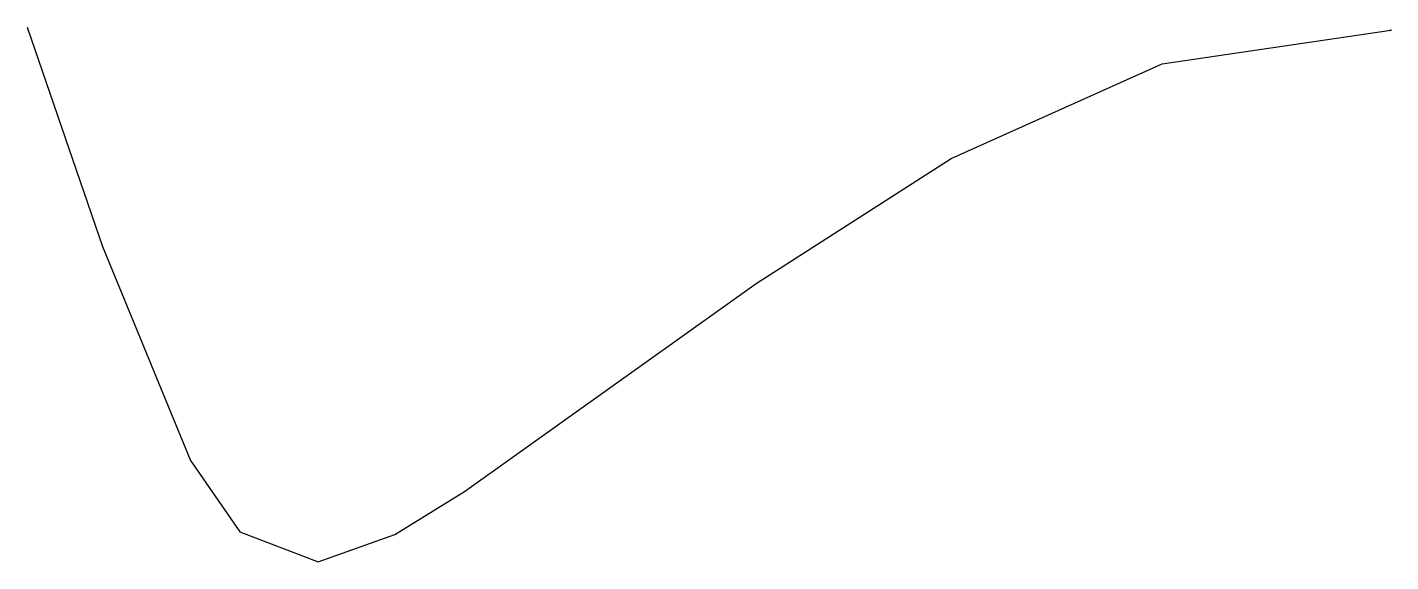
# Model space of a CAD drawing. Extents: x -65.3 to -39.4, y 3.3 to 13.4.
import ezdxf

# ---------------------------------------------------------------- set-up
doc = ezdxf.new("R2010")
doc.units = 0
doc.header["$PDSIZE"] = -1
doc.layers.get('0').update_dxf_attribs({"linetype": 'CONTINUOUS'})

msp = doc.modelspace()

# ---------------------------------------------------------------- linework, layer by layer
at = {"color": 7, "linetype": 'CONTINUOUS', "flags": 128}
msp.add_lwpolyline([(-65.278, 13.442), (-63.848, 9.273), (-62.175, 5.2), (-61.235, 3.848), (-59.746, 3.278), (-58.29, 3.795), (-56.97, 4.615), (-54.98, 6.034), (-51.427, 8.566), (-47.718, 10.944), (-43.706, 12.747), (-39.362, 13.386)], dxfattribs=at)
at = {"color": 7, "linetype": 'CONTINUOUS'}
for p in [(-65.259, 13.386), (-39.362, 13.386)]:
    msp.add_point(p, dxfattribs=at)

doc.saveas('drawing.dxf')
